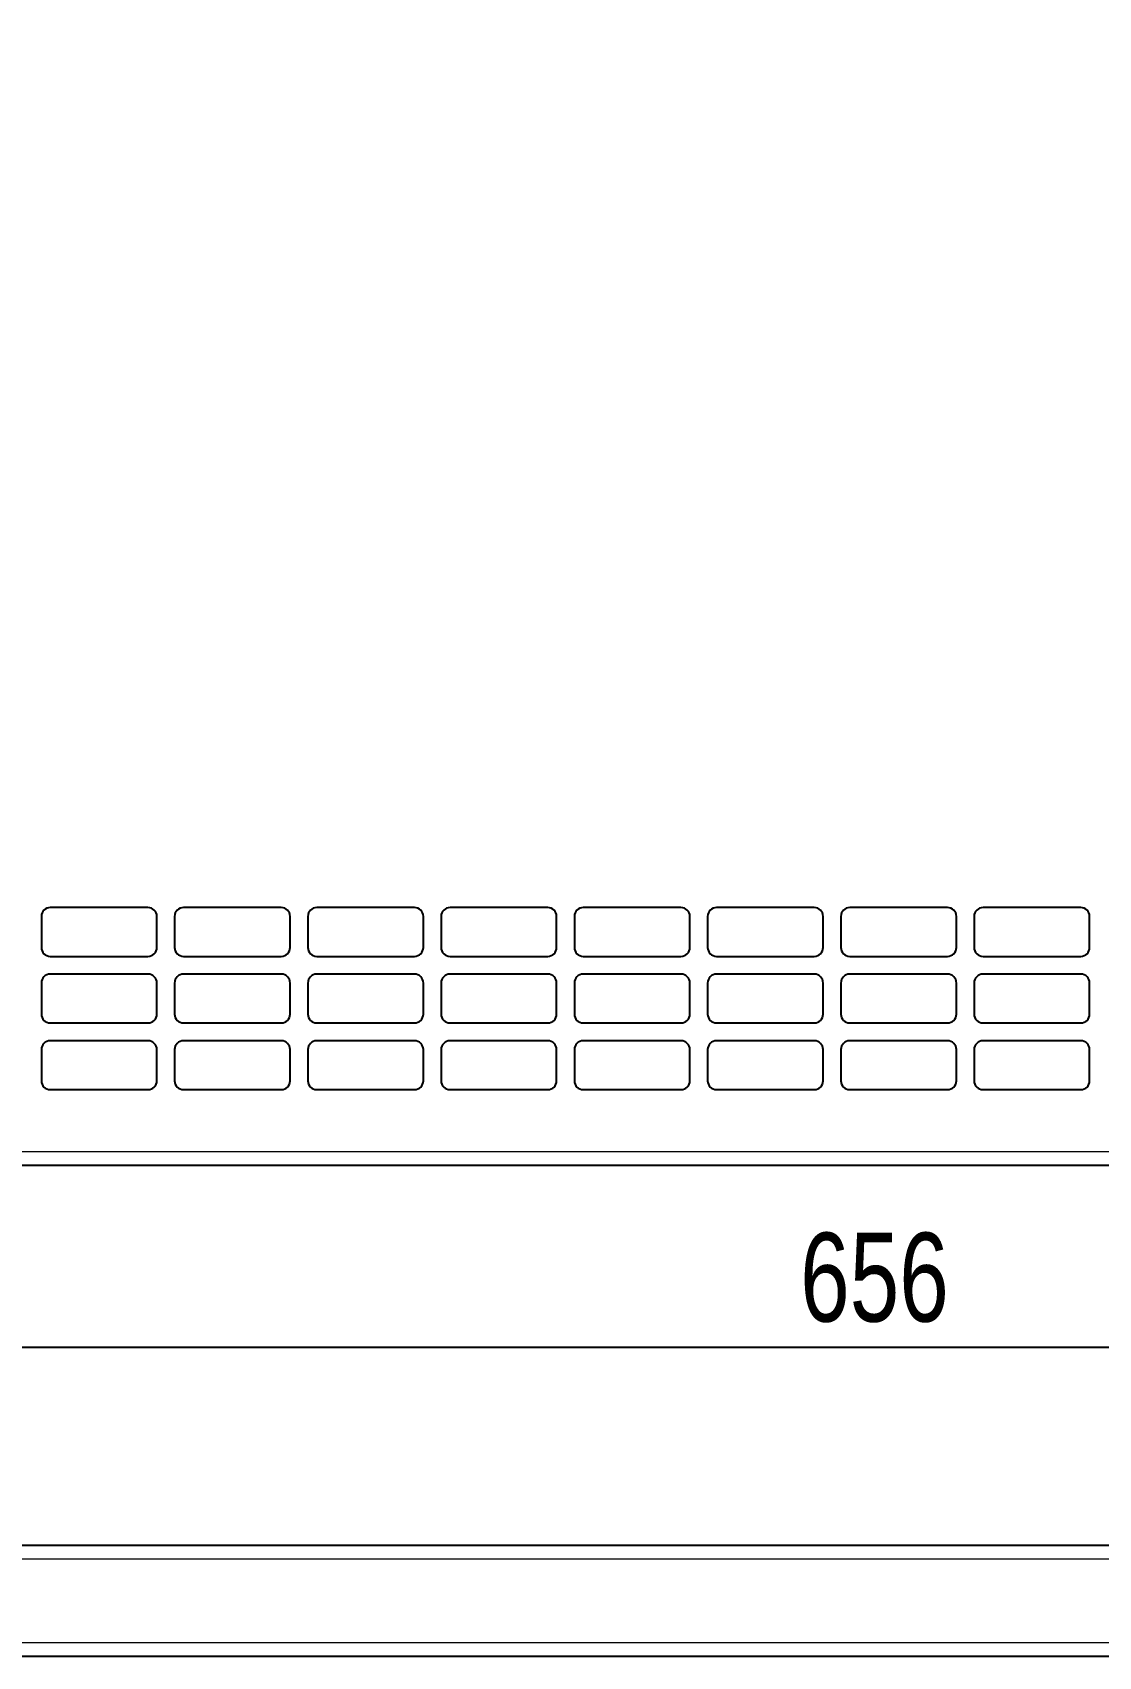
# Model space of a CAD drawing. Header units: millimetres. Extents: x -824 to 1032, y 378 to 1984.
# Drawn here: x -571 to -331, y 430.5 to 796.1 of the extents above; entities that cross this region are included whole.
import ezdxf

# ---------------------------------------------------------------- set-up
doc = ezdxf.new("R2010")
doc.units = ezdxf.units.MM
doc.layers.add('FORMAT', color=7, linetype='Continuous')
doc.styles.add('SLDTEXTSTYLE0', font='TXT', dxfattribs={"width": 0.75})
doc.dimstyles.new('SLDDIMSTYLE0', dxfattribs={"dimtxt": 20, "dimasz": 10, "dimexe": 0, "dimexo": 0.0625, "dimgap": 5, "dimtad": 2, "dimdec": 1, "dimrnd": 1e-09, "dimzin": 12, "dimdsep": 46, "dimtxsty": 'SLDTEXTSTYLE0', "dimsah": 1, "dimcen": 0.09, "dimadec": 0, "dimazin": 3, "dimtfac": 1, "dimtofl": 0, "dimtmove": 0, "dimatfit": 3, "dimfxl": 0, "dimfrac": 2, "dimtolj": 1, "dimtzin": 12, "dimarcsym": 0})

# ---------------------------------------------------------------- blocks, each defined once
blk = doc.blocks.new('_D_4')
at = {"layer": 'FORMAT'}
for p, q in [((-704.03, 1182.58), (-704.03, 499.09)), ((-48.03, 1182.58), (-48.03, 499.09)), ((-704.03, 500.09), (-48.03, 500.09))]:
    blk.add_line(p, q, dxfattribs=at)
for points in [[(-704.03, 500.09), (-694.03, 498.55), (-694.03, 501.62)], [(-48.03, 500.09), (-58.03, 501.62), (-58.03, 498.55)]]:
    blk.add_solid(points, dxfattribs=at)
at = {"layer": 'FORMAT', "insert": (-398.2, 525.87), "char_height": 20, "attachment_point": 1, "style": 'SLDTEXTSTYLE0'}
blk.add_mtext('656', dxfattribs=at)

msp = doc.modelspace()

# ---------------------------------------------------------------- linework, layer by layer
at = {"color": 7, "linetype": 'Continuous', "lineweight": 25}
for p, q in [((-569.03, 597.09), (-569.03, 590.09)), ((-545.03, 599.09), (-567.03, 599.09)), ((-543.03, 590.09), (-543.03, 597.09)), ((-539.03, 597.09), (-539.03, 590.09)), ((-515.03, 599.09), (-537.03, 599.09)), ((-513.03, 590.09), (-513.03, 597.09)), ((-509.03, 597.09), (-509.03, 590.09)), ((-485.03, 599.09), (-507.03, 599.09)), ((-483.03, 590.09), (-483.03, 597.09)), ((-479.03, 597.09), (-479.03, 590.09)), ((-455.03, 599.09), (-477.03, 599.09)), ((-453.03, 590.09), (-453.03, 597.09)), ((-449.03, 597.09), (-449.03, 590.09)), ((-425.03, 599.09), (-447.03, 599.09)), ((-423.03, 590.09), (-423.03, 597.09)), ((-419.03, 597.09), (-419.03, 590.09)), ((-395.03, 599.09), (-417.03, 599.09)), ((-393.03, 590.09), (-393.03, 597.09)), ((-389.03, 597.09), (-389.03, 590.09)), ((-365.03, 599.09), (-387.03, 599.09)), ((-363.03, 590.09), (-363.03, 597.09)), ((-359.03, 597.09), (-359.03, 590.09)), ((-335.03, 599.09), (-357.03, 599.09)), ((-333.03, 590.09), (-333.03, 597.09)), ((-567.03, 588.09), (-545.03, 588.09)), ((-537.03, 588.09), (-515.03, 588.09)), ((-507.03, 588.09), (-485.03, 588.09)), ((-477.03, 588.09), (-455.03, 588.09)), ((-447.03, 588.09), (-425.03, 588.09)), ((-417.03, 588.09), (-395.03, 588.09)), ((-387.03, 588.09), (-365.03, 588.09)), ((-357.03, 588.09), (-335.03, 588.09)), ((-569.03, 582.09), (-569.03, 575.09)), ((-545.03, 584.09), (-567.03, 584.09)), ((-543.03, 575.09), (-543.03, 582.09)), ((-539.03, 582.09), (-539.03, 575.09)), ((-515.03, 584.09), (-537.03, 584.09)), ((-513.03, 575.09), (-513.03, 582.09)), ((-509.03, 582.09), (-509.03, 575.09)), ((-485.03, 584.09), (-507.03, 584.09)), ((-483.03, 575.09), (-483.03, 582.09)), ((-479.03, 582.09), (-479.03, 575.09)), ((-455.03, 584.09), (-477.03, 584.09)), ((-453.03, 575.09), (-453.03, 582.09)), ((-449.03, 582.09), (-449.03, 575.09)), ((-425.03, 584.09), (-447.03, 584.09)), ((-423.03, 575.09), (-423.03, 582.09)), ((-419.03, 582.09), (-419.03, 575.09)), ((-395.03, 584.09), (-417.03, 584.09)), ((-393.03, 575.09), (-393.03, 582.09)), ((-389.03, 582.09), (-389.03, 575.09)), ((-365.03, 584.09), (-387.03, 584.09)), ((-363.03, 575.09), (-363.03, 582.09)), ((-359.03, 582.09), (-359.03, 575.09)), ((-335.03, 584.09), (-357.03, 584.09)), ((-333.03, 575.09), (-333.03, 582.09)), ((-567.03, 573.09), (-545.03, 573.09)), ((-537.03, 573.09), (-515.03, 573.09)), ((-507.03, 573.09), (-485.03, 573.09)), ((-477.03, 573.09), (-455.03, 573.09)), ((-447.03, 573.09), (-425.03, 573.09)), ((-417.03, 573.09), (-395.03, 573.09)), ((-387.03, 573.09), (-365.03, 573.09)), ((-357.03, 573.09), (-335.03, 573.09)), ((-569.03, 567.09), (-569.03, 560.09)), ((-545.03, 569.09), (-567.03, 569.09)), ((-543.03, 560.09), (-543.03, 567.09)), ((-539.03, 567.09), (-539.03, 560.09)), ((-515.03, 569.09), (-537.03, 569.09)), ((-513.03, 560.09), (-513.03, 567.09)), ((-509.03, 567.09), (-509.03, 560.09)), ((-485.03, 569.09), (-507.03, 569.09)), ((-483.03, 560.09), (-483.03, 567.09)), ((-479.03, 567.09), (-479.03, 560.09)), ((-455.03, 569.09), (-477.03, 569.09)), ((-453.03, 560.09), (-453.03, 567.09)), ((-449.03, 567.09), (-449.03, 560.09)), ((-425.03, 569.09), (-447.03, 569.09)), ((-423.03, 560.09), (-423.03, 567.09)), ((-419.03, 567.09), (-419.03, 560.09)), ((-395.03, 569.09), (-417.03, 569.09)), ((-393.03, 560.09), (-393.03, 567.09)), ((-389.03, 567.09), (-389.03, 560.09)), ((-365.03, 569.09), (-387.03, 569.09)), ((-363.03, 560.09), (-363.03, 567.09)), ((-359.03, 567.09), (-359.03, 560.09)), ((-335.03, 569.09), (-357.03, 569.09)), ((-333.03, 560.09), (-333.03, 567.09)), ((-567.03, 558.09), (-545.03, 558.09)), ((-537.03, 558.09), (-515.03, 558.09)), ((-507.03, 558.09), (-485.03, 558.09)), ((-477.03, 558.09), (-455.03, 558.09)), ((-447.03, 558.09), (-425.03, 558.09)), ((-417.03, 558.09), (-395.03, 558.09)), ((-387.03, 558.09), (-365.03, 558.09)), ((-357.03, 558.09), (-335.03, 558.09)), ((-676.08, 541.08), (-75.48, 541.08)), ((-61.53, 455.46), (-690.53, 455.46)), ((-64.38, 430.46), (-687.58, 430.46))]:
    msp.add_line(p, q, dxfattribs=at)
at = {"color": 8, "linetype": 'Continuous', "lineweight": 18}
for p, q in [((-676.08, 544.18), (-75.48, 544.18)), ((-61.53, 452.36), (-690.53, 452.36)), ((-64.05, 433.56), (-687.91, 433.56))]:
    msp.add_line(p, q, dxfattribs=at)
at = {"color": 7, "linetype": 'Continuous', "lineweight": 25}
for centre, start, end in [((-567.03, 597.09), 90, 180), ((-545.03, 597.09), 0, 90), ((-537.03, 597.09), 90, 180), ((-515.03, 597.09), 0, 90), ((-507.03, 597.09), 90, 180), ((-485.03, 597.09), 0, 90), ((-477.03, 597.09), 90, 180), ((-455.03, 597.09), 0, 90), ((-447.03, 597.09), 90, 180), ((-425.03, 597.09), 0, 90), ((-417.03, 597.09), 90, 180), ((-395.03, 597.09), 0, 90), ((-387.03, 597.09), 90, 180), ((-365.03, 597.09), 0, 90), ((-357.03, 597.09), 90, 180), ((-335.03, 597.09), 0, 90), ((-567.03, 590.09), 180, 270), ((-545.03, 590.09), 270, 0), ((-537.03, 590.09), 180, 270), ((-515.03, 590.09), 270, 0), ((-507.03, 590.09), 180, 270), ((-485.03, 590.09), 270, 0), ((-477.03, 590.09), 180, 270), ((-455.03, 590.09), 270, 0), ((-447.03, 590.09), 180, 270), ((-425.03, 590.09), 270, 0), ((-417.03, 590.09), 180, 270), ((-395.03, 590.09), 270, 0), ((-387.03, 590.09), 180, 270), ((-365.03, 590.09), 270, 0), ((-357.03, 590.09), 180, 270), ((-335.03, 590.09), 270, 0), ((-567.03, 582.09), 90, 180), ((-545.03, 582.09), 0, 90), ((-537.03, 582.09), 90, 180), ((-515.03, 582.09), 0, 90), ((-507.03, 582.09), 90, 180), ((-485.03, 582.09), 0, 90), ((-477.03, 582.09), 90, 180), ((-455.03, 582.09), 0, 90), ((-447.03, 582.09), 90, 180), ((-425.03, 582.09), 0, 90), ((-417.03, 582.09), 90, 180), ((-395.03, 582.09), 0, 90), ((-387.03, 582.09), 90, 180), ((-365.03, 582.09), 0, 90), ((-357.03, 582.09), 90, 180), ((-335.03, 582.09), 0, 90), ((-567.03, 575.09), 180, 270), ((-545.03, 575.09), 270, 0), ((-537.03, 575.09), 180, 270), ((-515.03, 575.09), 270, 0), ((-507.03, 575.09), 180, 270), ((-485.03, 575.09), 270, 0), ((-477.03, 575.09), 180, 270), ((-455.03, 575.09), 270, 0), ((-447.03, 575.09), 180, 270), ((-425.03, 575.09), 270, 0), ((-417.03, 575.09), 180, 270), ((-395.03, 575.09), 270, 0), ((-387.03, 575.09), 180, 270), ((-365.03, 575.09), 270, 0), ((-357.03, 575.09), 180, 270), ((-335.03, 575.09), 270, 0), ((-567.03, 567.09), 90, 180), ((-545.03, 567.09), 0, 90), ((-537.03, 567.09), 90, 180), ((-515.03, 567.09), 0, 90), ((-507.03, 567.09), 90, 180), ((-485.03, 567.09), 0, 90), ((-477.03, 567.09), 90, 180), ((-455.03, 567.09), 0, 90), ((-447.03, 567.09), 90, 180), ((-425.03, 567.09), 0, 90), ((-417.03, 567.09), 90, 180), ((-395.03, 567.09), 0, 90), ((-387.03, 567.09), 90, 180), ((-365.03, 567.09), 0, 90), ((-357.03, 567.09), 90, 180), ((-335.03, 567.09), 0, 90), ((-567.03, 560.09), 180, 270), ((-545.03, 560.09), 270, 0), ((-537.03, 560.09), 180, 270), ((-515.03, 560.09), 270, 0), ((-507.03, 560.09), 180, 270), ((-485.03, 560.09), 270, 0), ((-477.03, 560.09), 180, 270), ((-455.03, 560.09), 270, 0), ((-447.03, 560.09), 180, 270), ((-425.03, 560.09), 270, 0), ((-417.03, 560.09), 180, 270), ((-395.03, 560.09), 270, 0), ((-387.03, 560.09), 180, 270), ((-365.03, 560.09), 270, 0), ((-357.03, 560.09), 180, 270), ((-335.03, 560.09), 270, 0)]:
    msp.add_arc(centre, 2, start, end, dxfattribs=at)

# ---------------------------------------------------------------- dimensions: what is measured, and where the dimension line sits
at = {"layer": 'FORMAT'}
dim = msp.add_linear_dim(base=(-48.03, 500.09), p1=(-704.03, 1182.59), p2=(-48.03, 1182.59), angle=0, dimstyle='SLDDIMSTYLE0', dxfattribs=at)
dim.commit()
dim.dimension.update_dxf_attribs({"geometry": '_D_4', "text_midpoint": (-376.03, 500.09), "dimtype": 160})

doc.saveas('drawing.dxf')
